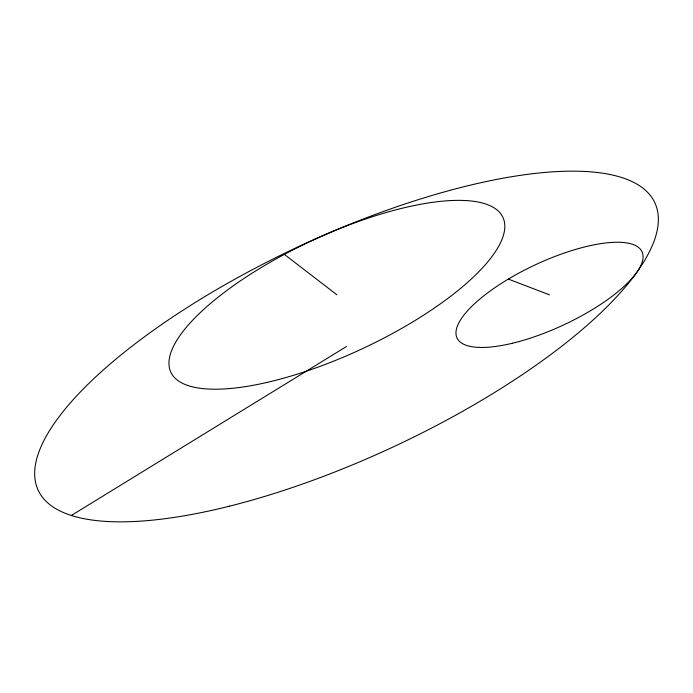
<?xml version="1.0" encoding="UTF-8"?>
<svg xmlns="http://www.w3.org/2000/svg" width="693" height="693" viewBox="0 0 693 693"><rect width="100%" height="100%" fill="white"/><g stroke="black" fill="none" stroke-linecap="round" stroke-linejoin="round"><path stroke-width="1.04" d="M71.336 515.488L346.5 346.5M508.333 279.088L549.523 294.854M284.364 254.392L336.885 294.785M266.892 382.449A183.203 59.641 -25 0 0 504.088 220.565A183.203 59.641 -25 0 0 239.683 281.341A183.203 59.641 -25 0 0 266.892 382.449M512.534 343.217A102.062 33.229 -25 0 0 642.437 252.754A102.062 33.229 -25 0 0 493.589 288.583A102.062 33.229 -25 0 0 512.534 343.217M229.279 506.228A340.194 110.759 -25 0 0 655.379 203.985A340.194 110.759 -25 0 0 154.842 329.288A340.194 110.759 -25 0 0 229.279 506.228"/></g></svg>
